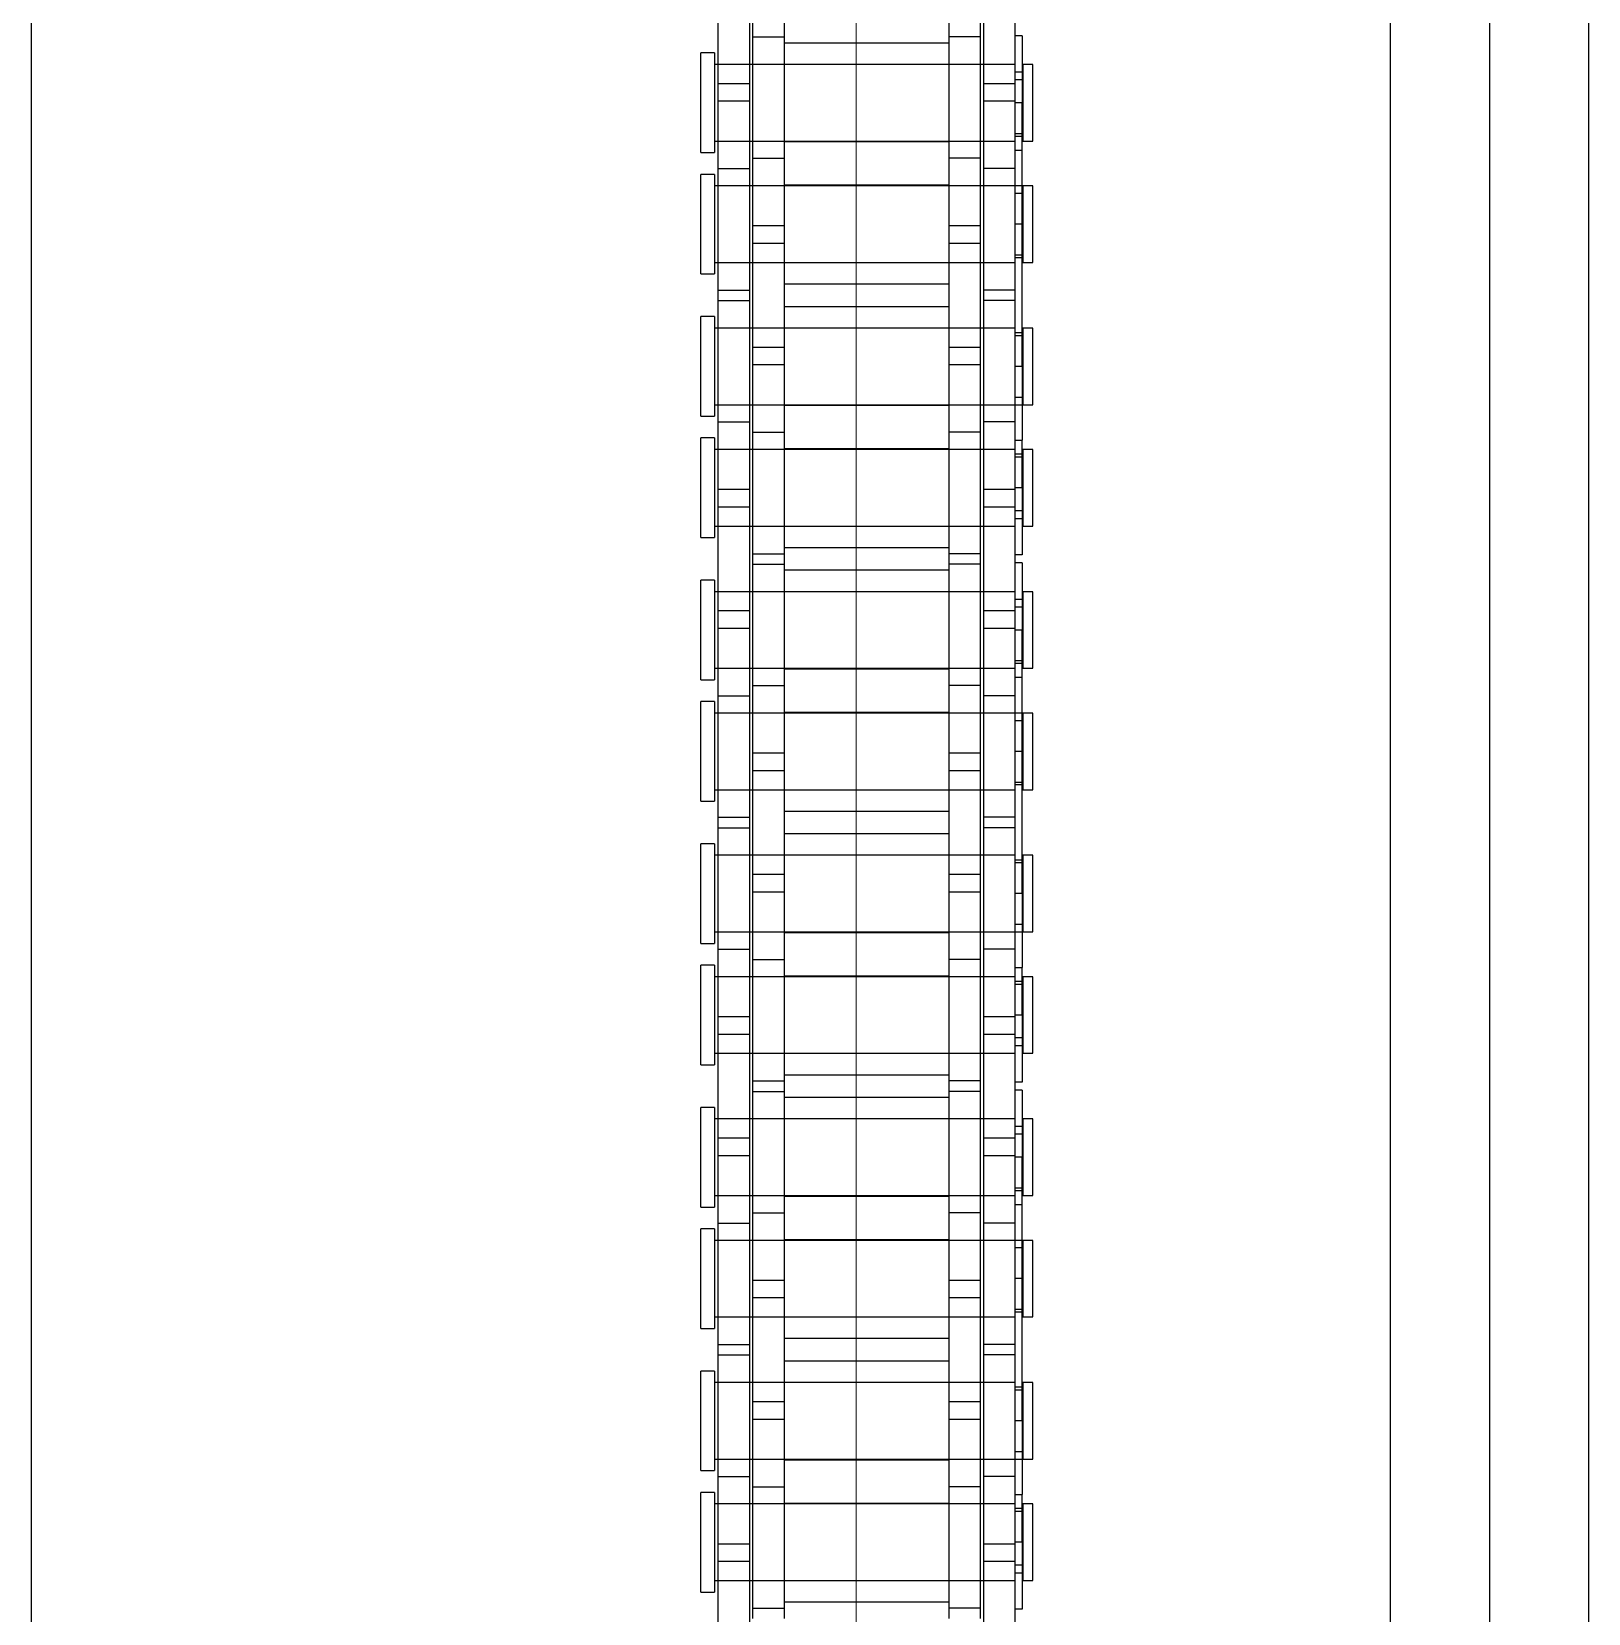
# Model space of a CAD drawing. Header units: metres. Extents: x 0 to 63075, y 0 to 44550.
# Drawn here: x 14529.8 to 14604.8, y 27528.3 to 27604.5 of the extents above; entities that cross this region are included whole.
import ezdxf

# ---------------------------------------------------------------- set-up
doc = ezdxf.new("R2010")
doc.units = ezdxf.units.M
doc.header["$LTSCALE"] = 75
for name, pattern in [('CENTER2', [28.575, 19.05, -3.175, 3.175, -3.175]), ('CENTERX2', [101.6, 63.5, -12.7, 12.7, -12.7]), ('HIDDEN2', [4.7625, 3.175, -1.5875])]:
    doc.linetypes.add(name, pattern=pattern)
for name, color, linetype in [('SC1', 7, 'CENTER2'), ('SDM', 7, 'Continuous'), ('SL4', 4, 'Continuous'), ('ST1', 7, 'HIDDEN2')]:
    doc.layers.add(name, color=color, linetype=linetype)

# ---------------------------------------------------------------- blocks, each defined once
blk = doc.blocks.new('A$Ca53c419a')
at = {"layer": 'SL4'}
for p, q in [((2339.738, 281.235), (3664.713, 281.235)), ((2339.738, 215.76), (3664.713, 215.76)), ((3664.713, 206.235), (2339.738, 206.235))]:
    blk.add_line(p, q, dxfattribs=at)
at = {"layer": 'ST1'}
for p, q in [((3099.529, 249), (3104.326, 249)), ((3099.529, 249), (3099.529, 248.342)), ((3104.326, 248.342), (3104.326, 249)), ((3105.377, 249), (3110.174, 249)), ((3105.377, 249), (3105.377, 248.342)), ((3110.174, 248.342), (3110.174, 249)), ((3112.229, 249), (3117.026, 249)), ((3112.229, 249), (3112.229, 248.342)), ((3117.026, 248.342), (3117.026, 249)), ((3118.077, 249), (3122.874, 249)), ((3118.077, 249), (3118.077, 248.342)), ((3122.874, 248.342), (3122.874, 249)), ((3124.929, 249), (3129.726, 249)), ((3124.929, 249), (3124.929, 248.342)), ((3129.726, 248.342), (3129.726, 249)), ((3130.777, 249), (3135.574, 249)), ((3130.777, 249), (3130.777, 248.342)), ((3135.574, 248.342), (3135.574, 249)), ((3137.629, 249), (3142.426, 249)), ((3137.629, 249), (3137.629, 248.342)), ((3142.426, 248.342), (3142.426, 249)), ((3143.477, 249), (3148.274, 249)), ((3143.477, 249), (3143.477, 248.342)), ((3148.274, 248.342), (3148.274, 249)), ((3150.329, 249), (3155.126, 249)), ((3150.329, 249), (3150.329, 248.342)), ((3155.126, 248.342), (3155.126, 249)), ((3156.177, 249), (3160.974, 249)), ((3156.177, 249), (3156.177, 248.342)), ((3160.974, 248.342), (3160.974, 249)), ((3163.029, 249), (3167.826, 249)), ((3163.029, 249), (3163.029, 248.342)), ((3167.826, 248.342), (3167.826, 249)), ((3168.877, 249), (3173.674, 249)), ((3168.877, 249), (3168.877, 248.342)), ((3173.674, 248.342), (3173.674, 249)), ((3091.9, 248.157), (3100.995, 248.157)), ((3104.326, 248.342), (3099.529, 248.342)), ((3100.082, 248.342), (3100.082, 233.843)), ((3100.082, 248.157), (3100.082, 246.637)), ((3100.995, 248.157), (3101.855, 248.157)), ((3100.995, 246.637), (3100.995, 248.157)), ((3101.855, 248.157), (3110.95, 248.157)), ((3101.855, 248.157), (3101.855, 246.637)), ((3103.772, 233.843), (3103.772, 248.342)), ((3103.772, 246.637), (3103.772, 248.157)), ((3105.102, 248.157), (3105.102, 246.637)), ((3110.174, 248.342), (3105.377, 248.342)), ((3105.93, 248.342), (3105.93, 233.843)), ((3105.93, 248.157), (3105.93, 246.637)), ((3109.62, 233.843), (3109.62, 248.342)), ((3109.62, 246.637), (3109.62, 248.157)), ((3110.95, 248.157), (3110.95, 246.637)), ((3110.95, 248.157), (3117.3, 248.157)), ((3111.452, 248.157), (3111.452, 246.637)), ((3117.026, 248.342), (3112.229, 248.342)), ((3112.782, 248.342), (3112.782, 233.843)), ((3112.782, 248.157), (3112.782, 246.637)), ((3116.472, 233.843), (3116.472, 248.342)), ((3116.472, 246.637), (3116.472, 248.157)), ((3117.3, 248.157), (3117.3, 246.637)), ((3117.3, 248.157), (3126.395, 248.157)), ((3122.874, 248.342), (3118.077, 248.342)), ((3118.63, 248.342), (3118.63, 233.843)), ((3118.63, 248.157), (3118.63, 246.637)), ((3120.547, 246.637), (3120.547, 248.157)), ((3121.407, 248.157), (3121.407, 246.637)), ((3122.32, 233.843), (3122.32, 248.342)), ((3122.32, 246.637), (3122.32, 248.157)), ((3129.726, 248.342), (3124.929, 248.342)), ((3125.482, 248.342), (3125.482, 233.843)), ((3125.482, 248.157), (3125.482, 246.637)), ((3126.395, 248.157), (3127.255, 248.157)), ((3126.395, 246.637), (3126.395, 248.157)), ((3127.255, 248.157), (3136.35, 248.157)), ((3127.255, 248.157), (3127.255, 246.637)), ((3129.172, 233.843), (3129.172, 248.342)), ((3129.172, 246.637), (3129.172, 248.157)), ((3130.502, 248.157), (3130.502, 246.637)), ((3135.574, 248.342), (3130.777, 248.342)), ((3131.33, 248.342), (3131.33, 233.843)), ((3131.33, 248.157), (3131.33, 246.637)), ((3135.02, 233.843), (3135.02, 248.342)), ((3135.02, 246.637), (3135.02, 248.157)), ((3136.35, 248.157), (3136.35, 246.637)), ((3136.35, 248.157), (3142.7, 248.157)), ((3136.852, 248.157), (3136.852, 246.637)), ((3142.426, 248.342), (3137.629, 248.342)), ((3138.182, 248.342), (3138.182, 233.843)), ((3138.182, 248.157), (3138.182, 246.637)), ((3141.872, 233.843), (3141.872, 248.342)), ((3141.872, 246.637), (3141.872, 248.157)), ((3142.7, 248.157), (3142.7, 246.637)), ((3142.7, 248.157), (3151.795, 248.157)), ((3148.274, 248.342), (3143.477, 248.342)), ((3144.03, 248.342), (3144.03, 233.843)), ((3144.03, 248.157), (3144.03, 246.637)), ((3145.947, 246.637), (3145.947, 248.157)), ((3146.807, 248.157), (3146.807, 246.637)), ((3147.72, 233.843), (3147.72, 248.342)), ((3147.72, 246.637), (3147.72, 248.157)), ((3155.126, 248.342), (3150.329, 248.342)), ((3150.882, 248.342), (3150.882, 233.843)), ((3150.882, 248.157), (3150.882, 246.637)), ((3151.795, 248.157), (3152.655, 248.157)), ((3151.795, 246.637), (3151.795, 248.157)), ((3152.655, 248.157), (3161.75, 248.157)), ((3152.655, 248.157), (3152.655, 246.637)), ((3154.572, 233.843), (3154.572, 248.342)), ((3154.572, 246.637), (3154.572, 248.157)), ((3155.902, 248.157), (3155.902, 246.637)), ((3160.974, 248.342), (3156.177, 248.342)), ((3156.73, 248.342), (3156.73, 233.843)), ((3156.73, 248.157), (3156.73, 246.637)), ((3160.42, 233.843), (3160.42, 248.342)), ((3160.42, 246.637), (3160.42, 248.157)), ((3161.75, 248.157), (3161.75, 246.637)), ((3161.75, 248.157), (3168.1, 248.157)), ((3162.252, 248.157), (3162.252, 246.637)), ((3167.826, 248.342), (3163.029, 248.342)), ((3163.582, 248.342), (3163.582, 233.843)), ((3163.582, 248.157), (3163.582, 246.637)), ((3167.272, 233.843), (3167.272, 248.342)), ((3167.272, 246.637), (3167.272, 248.157)), ((3168.1, 248.157), (3168.1, 246.637)), ((3168.1, 248.157), (3177.195, 248.157)), ((3173.674, 248.342), (3168.877, 248.342)), ((3169.43, 248.342), (3169.43, 233.843)), ((3169.43, 248.157), (3169.43, 246.637)), ((3171.347, 246.637), (3171.347, 248.157)), ((3172.207, 248.157), (3172.207, 246.637)), ((3173.12, 233.843), (3173.12, 248.342)), ((3173.12, 246.637), (3173.12, 248.157)), ((3091.9, 246.637), (3100.995, 246.637)), ((3098.25, 246.485), (3104.6, 246.485)), ((3098.752, 246.485), (3098.752, 244.965)), ((3100.082, 246.485), (3100.082, 244.965)), ((3100.995, 246.637), (3101.855, 246.637)), ((3101.855, 246.637), (3110.95, 246.637)), ((3103.772, 244.965), (3103.772, 246.485)), ((3104.6, 246.485), (3104.6, 244.965)), ((3104.6, 246.485), (3113.695, 246.485)), ((3105.93, 246.485), (3105.93, 244.965)), ((3107.847, 244.965), (3107.847, 246.485)), ((3108.707, 246.485), (3108.707, 244.965)), ((3109.62, 244.965), (3109.62, 246.485)), ((3110.95, 246.637), (3117.3, 246.637)), ((3112.782, 246.485), (3112.782, 244.965)), ((3113.695, 246.485), (3114.555, 246.485)), ((3113.695, 244.965), (3113.695, 246.485)), ((3114.555, 246.485), (3123.65, 246.485)), ((3114.555, 246.485), (3114.555, 244.965)), ((3116.472, 244.965), (3116.472, 246.485)), ((3117.3, 246.637), (3126.395, 246.637)), ((3117.802, 246.485), (3117.802, 244.965)), ((3118.63, 246.485), (3118.63, 244.965)), ((3122.32, 244.965), (3122.32, 246.485)), ((3123.65, 246.485), (3123.65, 244.965)), ((3123.65, 246.485), (3130, 246.485)), ((3124.152, 246.485), (3124.152, 244.965)), ((3125.482, 246.485), (3125.482, 244.965)), ((3126.395, 246.637), (3127.255, 246.637)), ((3127.255, 246.637), (3136.35, 246.637)), ((3129.172, 244.965), (3129.172, 246.485)), ((3130, 246.485), (3130, 244.965)), ((3130, 246.485), (3139.095, 246.485)), ((3131.33, 246.485), (3131.33, 244.965)), ((3133.247, 244.965), (3133.247, 246.485)), ((3134.107, 246.485), (3134.107, 244.965)), ((3135.02, 244.965), (3135.02, 246.485)), ((3136.35, 246.637), (3142.7, 246.637)), ((3138.182, 246.485), (3138.182, 244.965)), ((3139.095, 246.485), (3139.955, 246.485)), ((3139.095, 244.965), (3139.095, 246.485)), ((3139.955, 246.485), (3149.05, 246.485)), ((3139.955, 246.485), (3139.955, 244.965)), ((3141.872, 244.965), (3141.872, 246.485)), ((3142.7, 246.637), (3151.795, 246.637)), ((3143.202, 246.485), (3143.202, 244.965)), ((3144.03, 246.485), (3144.03, 244.965)), ((3147.72, 244.965), (3147.72, 246.485)), ((3149.05, 246.485), (3149.05, 244.965)), ((3149.05, 246.485), (3155.4, 246.485)), ((3149.552, 246.485), (3149.552, 244.965)), ((3150.882, 246.485), (3150.882, 244.965)), ((3151.795, 246.637), (3152.655, 246.637)), ((3152.655, 246.637), (3161.75, 246.637)), ((3154.572, 244.965), (3154.572, 246.485)), ((3155.4, 246.485), (3155.4, 244.965)), ((3155.4, 246.485), (3164.495, 246.485)), ((3156.73, 246.485), (3156.73, 244.965)), ((3158.647, 244.965), (3158.647, 246.485)), ((3159.507, 246.485), (3159.507, 244.965)), ((3160.42, 244.965), (3160.42, 246.485)), ((3161.75, 246.637), (3168.1, 246.637)), ((3163.582, 246.485), (3163.582, 244.965)), ((3164.495, 246.485), (3165.355, 246.485)), ((3164.495, 244.965), (3164.495, 246.485)), ((3165.355, 246.485), (3174.45, 246.485)), ((3165.355, 246.485), (3165.355, 244.965)), ((3167.272, 244.965), (3167.272, 246.485)), ((3168.1, 246.637), (3177.195, 246.637)), ((3168.602, 246.485), (3168.602, 244.965)), ((3169.43, 246.485), (3169.43, 244.965)), ((3173.12, 244.965), (3173.12, 246.485)), ((3174.45, 246.485), (3174.45, 244.965)), ((3174.45, 246.485), (3180.8, 246.485)), ((3098.25, 244.965), (3104.6, 244.965)), ((3099.035, 237.035), (3099.035, 244.965)), ((3100.082, 244.965), (3100.082, 237.035)), ((3103.772, 237.035), (3103.772, 244.965)), ((3103.815, 244.965), (3103.815, 237.035)), ((3104.6, 244.965), (3113.695, 244.965)), ((3105.887, 237.035), (3105.887, 244.965)), ((3105.93, 244.965), (3105.93, 237.035)), ((3109.62, 237.035), (3109.62, 244.965)), ((3110.667, 244.965), (3110.667, 237.035)), ((3111.735, 237.035), (3111.735, 244.965)), ((3112.782, 244.965), (3112.782, 237.035)), ((3113.695, 244.965), (3114.555, 244.965)), ((3114.555, 244.965), (3123.65, 244.965)), ((3116.472, 237.035), (3116.472, 244.965)), ((3116.515, 244.965), (3116.515, 237.035)), ((3118.587, 237.035), (3118.587, 244.965)), ((3118.63, 244.965), (3118.63, 237.035)), ((3122.32, 237.035), (3122.32, 244.965)), ((3123.367, 244.965), (3123.367, 237.035)), ((3123.65, 244.965), (3130, 244.965)), ((3124.435, 237.035), (3124.435, 244.965)), ((3125.482, 244.965), (3125.482, 237.035)), ((3129.172, 237.035), (3129.172, 244.965)), ((3129.215, 244.965), (3129.215, 237.035)), ((3130, 244.965), (3139.095, 244.965)), ((3131.287, 237.035), (3131.287, 244.965)), ((3131.33, 244.965), (3131.33, 237.035)), ((3135.02, 237.035), (3135.02, 244.965)), ((3136.067, 244.965), (3136.067, 237.035)), ((3137.135, 237.035), (3137.135, 244.965)), ((3138.182, 244.965), (3138.182, 237.035)), ((3139.095, 244.965), (3139.955, 244.965)), ((3139.955, 244.965), (3149.05, 244.965)), ((3141.872, 237.035), (3141.872, 244.965)), ((3141.915, 244.965), (3141.915, 237.035)), ((3143.987, 237.035), (3143.987, 244.965)), ((3144.03, 244.965), (3144.03, 237.035)), ((3147.72, 237.035), (3147.72, 244.965)), ((3148.767, 244.965), (3148.767, 237.035)), ((3149.05, 244.965), (3155.4, 244.965)), ((3149.835, 237.035), (3149.835, 244.965)), ((3150.882, 244.965), (3150.882, 237.035)), ((3154.572, 237.035), (3154.572, 244.965)), ((3154.615, 244.965), (3154.615, 237.035)), ((3155.4, 244.965), (3164.495, 244.965)), ((3156.687, 237.035), (3156.687, 244.965)), ((3156.73, 244.965), (3156.73, 237.035)), ((3160.42, 237.035), (3160.42, 244.965)), ((3161.467, 244.965), (3161.467, 237.035)), ((3162.535, 237.035), (3162.535, 244.965)), ((3163.582, 244.965), (3163.582, 237.035)), ((3164.495, 244.965), (3165.355, 244.965)), ((3165.355, 244.965), (3174.45, 244.965)), ((3167.272, 237.035), (3167.272, 244.965)), ((3167.315, 244.965), (3167.315, 237.035)), ((3169.387, 237.035), (3169.387, 244.965)), ((3169.43, 244.965), (3169.43, 237.035)), ((3173.12, 237.035), (3173.12, 244.965)), ((3174.167, 244.965), (3174.167, 237.035)), ((3174.45, 244.965), (3180.8, 244.965)), ((3098.25, 237.035), (3104.6, 237.035)), ((3098.752, 235.515), (3098.752, 237.035)), ((3100.082, 237.035), (3100.082, 235.515)), ((3103.772, 235.515), (3103.772, 237.035)), ((3104.6, 235.515), (3104.6, 237.035)), ((3104.6, 237.035), (3113.695, 237.035)), ((3105.93, 237.035), (3105.93, 235.515)), ((3107.847, 235.515), (3107.847, 237.035)), ((3108.707, 237.035), (3108.707, 235.515)), ((3109.62, 235.515), (3109.62, 237.035)), ((3112.782, 237.035), (3112.782, 235.515)), ((3113.695, 237.035), (3114.555, 237.035)), ((3113.695, 235.515), (3113.695, 237.035)), ((3114.555, 237.035), (3123.65, 237.035)), ((3114.555, 237.035), (3114.555, 235.515)), ((3116.472, 235.515), (3116.472, 237.035)), ((3117.802, 235.515), (3117.802, 237.035)), ((3118.63, 237.035), (3118.63, 235.515)), ((3122.32, 235.515), (3122.32, 237.035)), ((3123.65, 235.515), (3123.65, 237.035)), ((3123.65, 237.035), (3130, 237.035)), ((3124.152, 235.515), (3124.152, 237.035)), ((3125.482, 237.035), (3125.482, 235.515)), ((3129.172, 235.515), (3129.172, 237.035)), ((3130, 235.515), (3130, 237.035)), ((3130, 237.035), (3139.095, 237.035)), ((3131.33, 237.035), (3131.33, 235.515)), ((3133.247, 235.515), (3133.247, 237.035)), ((3134.107, 237.035), (3134.107, 235.515)), ((3135.02, 235.515), (3135.02, 237.035)), ((3138.182, 237.035), (3138.182, 235.515)), ((3139.095, 237.035), (3139.955, 237.035)), ((3139.095, 235.515), (3139.095, 237.035)), ((3139.955, 237.035), (3149.05, 237.035)), ((3139.955, 237.035), (3139.955, 235.515)), ((3141.872, 235.515), (3141.872, 237.035)), ((3143.202, 235.515), (3143.202, 237.035)), ((3144.03, 237.035), (3144.03, 235.515)), ((3147.72, 235.515), (3147.72, 237.035)), ((3149.05, 235.515), (3149.05, 237.035)), ((3149.05, 237.035), (3155.4, 237.035)), ((3149.552, 235.515), (3149.552, 237.035)), ((3150.882, 237.035), (3150.882, 235.515)), ((3154.572, 235.515), (3154.572, 237.035)), ((3155.4, 235.515), (3155.4, 237.035)), ((3155.4, 237.035), (3164.495, 237.035)), ((3156.73, 237.035), (3156.73, 235.515)), ((3158.647, 235.515), (3158.647, 237.035)), ((3159.507, 237.035), (3159.507, 235.515)), ((3160.42, 235.515), (3160.42, 237.035)), ((3163.582, 237.035), (3163.582, 235.515)), ((3164.495, 237.035), (3165.355, 237.035)), ((3164.495, 235.515), (3164.495, 237.035)), ((3165.355, 237.035), (3174.45, 237.035)), ((3165.355, 237.035), (3165.355, 235.515)), ((3167.272, 235.515), (3167.272, 237.035)), ((3168.602, 235.515), (3168.602, 237.035)), ((3169.43, 237.035), (3169.43, 235.515)), ((3173.12, 235.515), (3173.12, 237.035)), ((3174.45, 235.515), (3174.45, 237.035)), ((3174.45, 237.035), (3180.8, 237.035)), ((3098.25, 235.515), (3104.6, 235.515)), ((3104.6, 235.515), (3113.695, 235.515)), ((3113.695, 235.515), (3114.555, 235.515)), ((3114.555, 235.515), (3123.65, 235.515)), ((3123.65, 235.515), (3130, 235.515)), ((3130, 235.515), (3139.095, 235.515)), ((3139.095, 235.515), (3139.955, 235.515)), ((3139.955, 235.515), (3149.05, 235.515)), ((3149.05, 235.515), (3155.4, 235.515)), ((3155.4, 235.515), (3164.495, 235.515)), ((3164.495, 235.515), (3165.355, 235.515)), ((3165.355, 235.515), (3174.45, 235.515)), ((3174.45, 235.515), (3180.8, 235.515)), ((3091.9, 235.363), (3100.995, 235.363)), ((3100.082, 235.363), (3100.082, 233.843)), ((3100.995, 235.363), (3101.855, 235.363)), ((3100.995, 233.843), (3100.995, 235.363)), ((3101.855, 235.363), (3110.95, 235.363)), ((3101.855, 235.363), (3101.855, 233.843)), ((3103.772, 233.843), (3103.772, 235.363)), ((3105.102, 233.843), (3105.102, 235.363)), ((3105.93, 235.363), (3105.93, 233.511)), ((3109.62, 233.843), (3109.62, 235.363)), ((3110.95, 233.843), (3110.95, 235.363)), ((3110.95, 235.363), (3117.3, 235.363)), ((3111.452, 233.843), (3111.452, 235.363)), ((3112.782, 235.363), (3112.782, 233.843)), ((3116.472, 233.511), (3116.472, 235.363)), ((3117.3, 233.843), (3117.3, 235.363)), ((3117.3, 235.363), (3126.395, 235.363)), ((3118.63, 235.363), (3118.63, 233.843)), ((3120.547, 233.843), (3120.547, 235.363)), ((3121.407, 235.363), (3121.407, 233.843)), ((3122.32, 233.843), (3122.32, 235.363)), ((3125.482, 235.363), (3125.482, 233.843)), ((3126.395, 235.363), (3127.255, 235.363)), ((3126.395, 233.843), (3126.395, 235.363)), ((3127.255, 235.363), (3136.35, 235.363)), ((3127.255, 235.363), (3127.255, 233.843)), ((3129.172, 233.843), (3129.172, 235.363)), ((3130.502, 233.843), (3130.502, 235.363)), ((3131.33, 235.363), (3131.33, 233.511)), ((3135.02, 233.843), (3135.02, 235.363)), ((3136.35, 233.843), (3136.35, 235.363)), ((3136.35, 235.363), (3142.7, 235.363)), ((3136.852, 233.843), (3136.852, 235.363)), ((3138.182, 235.363), (3138.182, 233.843)), ((3141.872, 233.511), (3141.872, 235.363)), ((3142.7, 233.843), (3142.7, 235.363)), ((3142.7, 235.363), (3151.795, 235.363)), ((3144.03, 235.363), (3144.03, 233.843)), ((3145.947, 233.843), (3145.947, 235.363)), ((3146.807, 235.363), (3146.807, 233.843)), ((3147.72, 233.843), (3147.72, 235.363)), ((3150.882, 235.363), (3150.882, 233.843)), ((3151.795, 235.363), (3152.655, 235.363)), ((3151.795, 233.843), (3151.795, 235.363)), ((3152.655, 235.363), (3161.75, 235.363)), ((3152.655, 235.363), (3152.655, 233.843)), ((3154.572, 233.843), (3154.572, 235.363)), ((3155.902, 233.843), (3155.902, 235.363)), ((3156.73, 235.363), (3156.73, 233.511)), ((3160.42, 233.843), (3160.42, 235.363)), ((3161.75, 233.843), (3161.75, 235.363)), ((3161.75, 235.363), (3168.1, 235.363)), ((3162.252, 233.843), (3162.252, 235.363)), ((3163.582, 235.363), (3163.582, 233.843)), ((3167.272, 233.511), (3167.272, 235.363)), ((3168.1, 233.843), (3168.1, 235.363)), ((3168.1, 235.363), (3177.195, 235.363)), ((3169.43, 235.363), (3169.43, 233.843)), ((3171.347, 233.843), (3171.347, 235.363)), ((3172.207, 235.363), (3172.207, 233.843)), ((3173.12, 233.843), (3173.12, 235.363)), ((3091.9, 233.843), (3100.995, 233.843)), ((3098.697, 233.511), (3098.697, 233.843)), ((3101.927, 233.511), (3098.697, 233.511)), ((3103.772, 233.474), (3100.082, 233.474)), ((3100.082, 233.474), (3100.082, 233)), ((3100.451, 233.843), (3100.451, 233.474)), ((3100.82, 233.511), (3100.82, 233.843)), ((3100.995, 233.843), (3101.855, 233.843)), ((3101.855, 233.843), (3110.95, 233.843)), ((3101.927, 233.511), (3101.927, 233.843)), ((3101.927, 233.511), (3104.223, 233.511)), ((3103.403, 233.474), (3103.403, 233.843)), ((3103.546, 233.511), (3103.546, 233.843)), ((3103.772, 233), (3103.772, 233.474)), ((3104.223, 233.843), (3104.223, 233.511)), ((3107.775, 233.511), (3104.223, 233.511)), ((3109.62, 233.474), (3105.93, 233.474)), ((3105.93, 233.474), (3105.93, 233)), ((3106.299, 233.843), (3106.299, 233.474)), ((3107.775, 233.511), (3107.775, 233.843)), ((3107.775, 233.511), (3120.475, 233.511)), ((3109.251, 233.474), (3109.251, 233.843)), ((3109.394, 233.511), (3109.394, 233.843)), ((3109.62, 233), (3109.62, 233.474)), ((3110.95, 233.843), (3117.3, 233.843)), ((3116.472, 233.474), (3112.782, 233.474)), ((3112.782, 233.474), (3112.782, 233)), ((3113.008, 233.511), (3113.008, 233.843)), ((3113.151, 233.843), (3113.151, 233.474)), ((3114.627, 233.511), (3114.627, 233.843)), ((3116.103, 233.474), (3116.103, 233.843)), ((3116.472, 233), (3116.472, 233.474)), ((3117.3, 233.843), (3126.395, 233.843)), ((3118.179, 233.511), (3118.179, 233.843)), ((3122.32, 233.474), (3118.63, 233.474)), ((3118.63, 233.474), (3118.63, 233)), ((3118.856, 233.511), (3118.856, 233.843)), ((3118.999, 233.843), (3118.999, 233.474)), ((3120.475, 233.511), (3120.475, 233.843)), ((3123.706, 233.511), (3120.475, 233.511)), ((3121.582, 233.511), (3121.582, 233.843)), ((3121.951, 233.474), (3121.951, 233.843)), ((3122.32, 233), (3122.32, 233.474)), ((3123.706, 233.511), (3123.706, 233.843)), ((3124.097, 233.511), (3124.097, 233.843)), ((3127.327, 233.511), (3124.097, 233.511)), ((3129.172, 233.474), (3125.482, 233.474)), ((3125.482, 233.474), (3125.482, 233)), ((3125.851, 233.843), (3125.851, 233.474)), ((3126.22, 233.511), (3126.22, 233.843)), ((3126.395, 233.843), (3127.255, 233.843)), ((3127.255, 233.843), (3136.35, 233.843)), ((3127.327, 233.511), (3127.327, 233.843)), ((3127.327, 233.511), (3129.623, 233.511)), ((3128.803, 233.474), (3128.803, 233.843)), ((3128.946, 233.511), (3128.946, 233.843)), ((3129.172, 233), (3129.172, 233.474)), ((3129.623, 233.843), (3129.623, 233.511)), ((3133.175, 233.511), (3129.623, 233.511)), ((3135.02, 233.474), (3131.33, 233.474)), ((3131.33, 233.474), (3131.33, 233)), ((3131.699, 233.843), (3131.699, 233.474)), ((3133.175, 233.511), (3133.175, 233.843)), ((3133.175, 233.511), (3145.875, 233.511)), ((3134.651, 233.474), (3134.651, 233.843)), ((3134.794, 233.511), (3134.794, 233.843)), ((3135.02, 233), (3135.02, 233.474)), ((3136.35, 233.843), (3142.7, 233.843)), ((3141.872, 233.474), (3138.182, 233.474)), ((3138.182, 233.474), (3138.182, 233)), ((3138.408, 233.511), (3138.408, 233.843)), ((3138.551, 233.843), (3138.551, 233.474)), ((3140.027, 233.511), (3140.027, 233.843)), ((3141.503, 233.474), (3141.503, 233.843)), ((3141.872, 233), (3141.872, 233.474)), ((3142.7, 233.843), (3151.795, 233.843)), ((3143.579, 233.511), (3143.579, 233.843)), ((3147.72, 233.474), (3144.03, 233.474)), ((3144.03, 233.474), (3144.03, 233)), ((3144.256, 233.511), (3144.256, 233.843)), ((3144.399, 233.843), (3144.399, 233.474)), ((3145.875, 233.511), (3145.875, 233.843)), ((3149.106, 233.511), (3145.875, 233.511)), ((3146.982, 233.511), (3146.982, 233.843)), ((3147.351, 233.474), (3147.351, 233.843)), ((3147.72, 233), (3147.72, 233.474)), ((3149.106, 233.511), (3149.106, 233.843)), ((3149.497, 233.511), (3149.497, 233.843)), ((3152.727, 233.511), (3149.497, 233.511)), ((3154.572, 233.474), (3150.882, 233.474)), ((3150.882, 233.474), (3150.882, 233)), ((3151.251, 233.843), (3151.251, 233.474)), ((3151.62, 233.511), (3151.62, 233.843)), ((3151.795, 233.843), (3152.655, 233.843)), ((3152.655, 233.843), (3161.75, 233.843)), ((3152.727, 233.511), (3152.727, 233.843)), ((3152.727, 233.511), (3155.023, 233.511)), ((3154.203, 233.474), (3154.203, 233.843)), ((3154.346, 233.511), (3154.346, 233.843)), ((3154.572, 233), (3154.572, 233.474)), ((3155.023, 233.843), (3155.023, 233.511)), ((3158.575, 233.511), (3155.023, 233.511)), ((3160.42, 233.474), (3156.73, 233.474)), ((3156.73, 233.474), (3156.73, 233)), ((3157.099, 233.843), (3157.099, 233.474)), ((3158.575, 233.511), (3158.575, 233.843)), ((3158.575, 233.511), (3171.275, 233.511)), ((3160.051, 233.474), (3160.051, 233.843)), ((3160.194, 233.511), (3160.194, 233.843)), ((3160.42, 233), (3160.42, 233.474)), ((3161.75, 233.843), (3168.1, 233.843)), ((3167.272, 233.474), (3163.582, 233.474)), ((3163.582, 233.474), (3163.582, 233)), ((3163.808, 233.511), (3163.808, 233.843)), ((3163.951, 233.843), (3163.951, 233.474)), ((3165.427, 233.511), (3165.427, 233.843)), ((3166.903, 233.474), (3166.903, 233.843)), ((3167.272, 233), (3167.272, 233.474)), ((3168.1, 233.843), (3177.195, 233.843)), ((3168.979, 233.511), (3168.979, 233.843)), ((3173.12, 233.474), (3169.43, 233.474)), ((3169.43, 233.474), (3169.43, 233)), ((3169.656, 233.511), (3169.656, 233.843)), ((3169.799, 233.843), (3169.799, 233.474)), ((3171.275, 233.511), (3171.275, 233.843)), ((3174.506, 233.511), (3171.275, 233.511)), ((3172.382, 233.511), (3172.382, 233.843)), ((3172.751, 233.474), (3172.751, 233.843)), ((3173.12, 233), (3173.12, 233.474)), ((3174.506, 233.511), (3174.506, 233.843)), ((3100.082, 233), (3103.772, 233)), ((3105.93, 233), (3109.62, 233)), ((3112.782, 233), (3116.472, 233)), ((3118.63, 233), (3122.32, 233)), ((3125.482, 233), (3129.172, 233)), ((3131.33, 233), (3135.02, 233)), ((3138.182, 233), (3141.872, 233)), ((3144.03, 233), (3147.72, 233)), ((3150.882, 233), (3154.572, 233)), ((3156.73, 233), (3160.42, 233)), ((3163.582, 233), (3167.272, 233)), ((3169.43, 233), (3173.12, 233)), ((2339.738, 215.76), (3664.713, 215.76)), ((3664.713, 210.998), (2339.738, 210.998))]:
    blk.add_line(p, q, dxfattribs=at)

msp = doc.modelspace()

# ---------------------------------------------------------------- linework, layer by layer
at = {"layer": 'SC1', "color": 7, "linetype": 'CENTERX2', "lineweight": 9}
msp.add_line((14569.521, 27471.353), (14569.521, 41727.525), dxfattribs=at)

# ---------------------------------------------------------------- block references
at = {"layer": 'SDM', "rotation": 90}
msp.add_blockref('A$Ca53c419a', (14811.027, 24429.769), dxfattribs=at)

doc.saveas('drawing.dxf')
